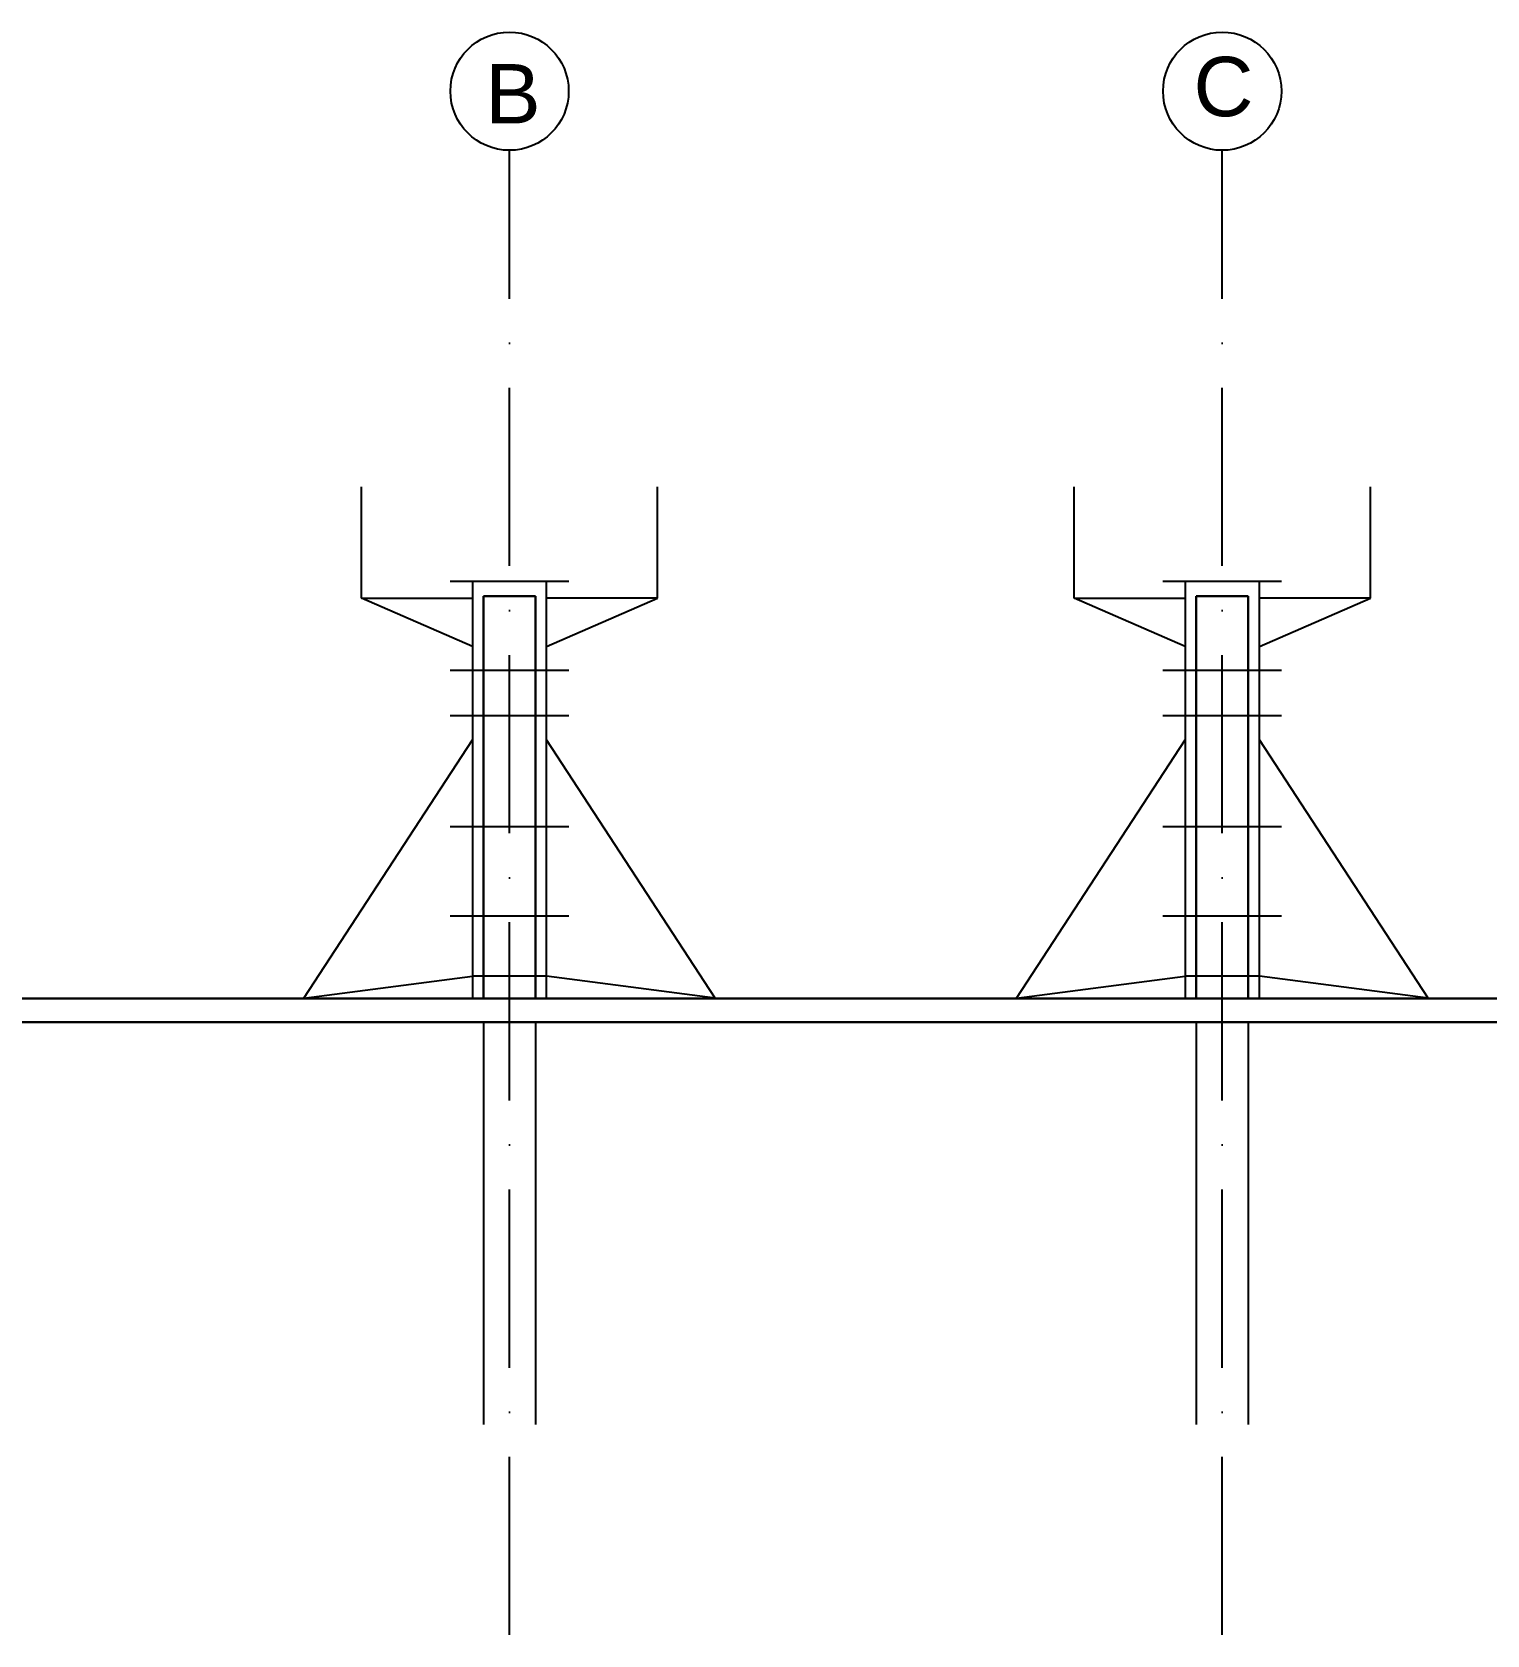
# Model space of a CAD drawing. Header units: millimetres. Extents: x 1924 to 471109, y -30014 to 109986.
# Drawn here: x 352441 to 362239, y 25390 to 36186 of the extents above; entities that cross this region are included whole.
import ezdxf

# ---------------------------------------------------------------- set-up
doc = ezdxf.new("R2010")
doc.units = ezdxf.units.MM
doc.header["$LTSCALE"] = 100
doc.linetypes.add('ACAD_ISO10W100', pattern=[18, 12, -3, 0, -3])
for name, color, linetype, plot in [('bedneni bedneni', 255, 'Continuous', False), ('osy objektu', 130, 'ACAD_ISO10W100', False), ('osy objektu text', 130, 'Continuous', False)]:
    doc.layers.add(name, color=color, linetype=linetype, plot=plot)
doc.layers.add('bednení-sloup', color=7, linetype='Continuous', lineweight=30)
doc.layers.add('podlazi', color=40, linetype='Continuous', lineweight=30, plot=False)
doc.layers.add('rez sloupy', color=90, linetype='Continuous')
doc.styles.add('osy', font='arial.ttf', dxfattribs={"height": 400})

msp = doc.modelspace()

# ---------------------------------------------------------------- linework, layer by layer
at = {"layer": 'bedneni bedneni'}
for p, q in [((354658.898, 32372.437), (354658.898, 33122.853)), ((356654.178, 32372.437), (356654.178, 33122.853)), ((359458.898, 32372.437), (359458.898, 33122.853)), ((361454.178, 32372.437), (361454.178, 33122.853)), ((355256.538, 32487.03), (356056.538, 32487.03)), ((355406.538, 32487.03), (355406.538, 29677.03)), ((355906.538, 29677.03), (355906.538, 32487.03)), ((360056.538, 32487.03), (360856.538, 32487.03)), ((360206.538, 32487.03), (360206.538, 29677.03)), ((360706.538, 29677.03), (360706.538, 32487.03)), ((355406.538, 32047.717), (354658.898, 32372.437)), ((354658.898, 32372.437), (355406.538, 32372.437)), ((355906.538, 32047.717), (356654.178, 32372.437)), ((356654.178, 32372.437), (355906.538, 32372.437)), ((360206.538, 32047.717), (359458.898, 32372.437)), ((359458.898, 32372.437), (360206.538, 32372.437)), ((360706.538, 32047.717), (361454.178, 32372.437)), ((361454.178, 32372.437), (360706.538, 32372.437)), ((355256.538, 31887.03), (356056.538, 31887.03)), ((360056.538, 31887.03), (360856.538, 31887.03)), ((355256.538, 31583.558), (356056.538, 31583.558)), ((360056.538, 31583.558), (360856.538, 31583.558)), ((354270.887, 29678.419), (355406.538, 31419.697)), ((357042.189, 29678.419), (355906.538, 31419.697)), ((359070.887, 29678.419), (360206.538, 31419.697)), ((361842.189, 29678.419), (360706.538, 31419.697)), ((355256.538, 30835.243), (356056.538, 30835.243)), ((360056.538, 30835.243), (360856.538, 30835.243)), ((355256.538, 30233.176), (356056.538, 30233.176)), ((360056.538, 30233.176), (360856.538, 30233.176)), ((354270.887, 29678.419), (355406.538, 29827.03)), ((355906.538, 29827.03), (355406.538, 29827.03)), ((357042.189, 29678.419), (355906.538, 29827.03)), ((355906.538, 29677.03), (355906.538, 29827.03)), ((359070.887, 29678.419), (360206.538, 29827.03)), ((360706.538, 29827.03), (360206.538, 29827.03)), ((361842.189, 29678.419), (360706.538, 29827.03)), ((360706.538, 29677.03), (360706.538, 29827.03))]:
    msp.add_line(p, q, dxfattribs=at)
at = {"layer": 'bednení-sloup'}
for p, q in [((355481.538, 32387.03), (355831.538, 32387.03)), ((355481.538, 32387.03), (355481.538, 29677.03)), ((355831.538, 32387.03), (355831.538, 29677.03)), ((360281.538, 32387.03), (360631.538, 32387.03)), ((360281.538, 32387.03), (360281.538, 29677.03)), ((360631.538, 32387.03), (360631.538, 29677.03))]:
    msp.add_line(p, q, dxfattribs=at)
at = {"layer": 'osy objektu'}
for p, q in [((355656.538, 25389.572), (355656.538, 35389.572)), ((360456.538, 25389.572), (360456.538, 35389.572))]:
    msp.add_line(p, q, dxfattribs=at)
at = {"layer": 'osy objektu text'}
for centre in [(355656.538, 35787.812), (360456.538, 35787.812)]:
    msp.add_circle(centre, 398.24, dxfattribs=at)
at = {"layer": 'podlazi'}
for p, q in [((350681.538, 29677.03), (384631.538, 29677.03)), ((384631.538, 29517.03), (350681.538, 29517.03))]:
    msp.add_line(p, q, dxfattribs=at)
at = {"layer": 'rez sloupy'}
for p, q in [((355481.538, 29517.03), (355481.538, 26807.03)), ((355831.538, 29517.03), (355831.538, 26807.03)), ((360281.538, 29517.03), (360281.538, 26807.03)), ((360631.538, 29517.03), (360631.538, 26807.03))]:
    msp.add_line(p, q, dxfattribs=at)

# ---------------------------------------------------------------- texts
at = {"layer": 'osy objektu text', "char_height": 400, "attachment_point": 1, "style": 'osy'}
for s, insert in [('B', (355493.638, 35970.618)), ('C', (360262.864, 36019.068))]:
    msp.add_mtext_dynamic_manual_height_columns(s, width=3598.57763, gutter_width=2000, heights=[0], dxfattribs=dict(at, insert=insert))

doc.saveas('drawing.dxf')
